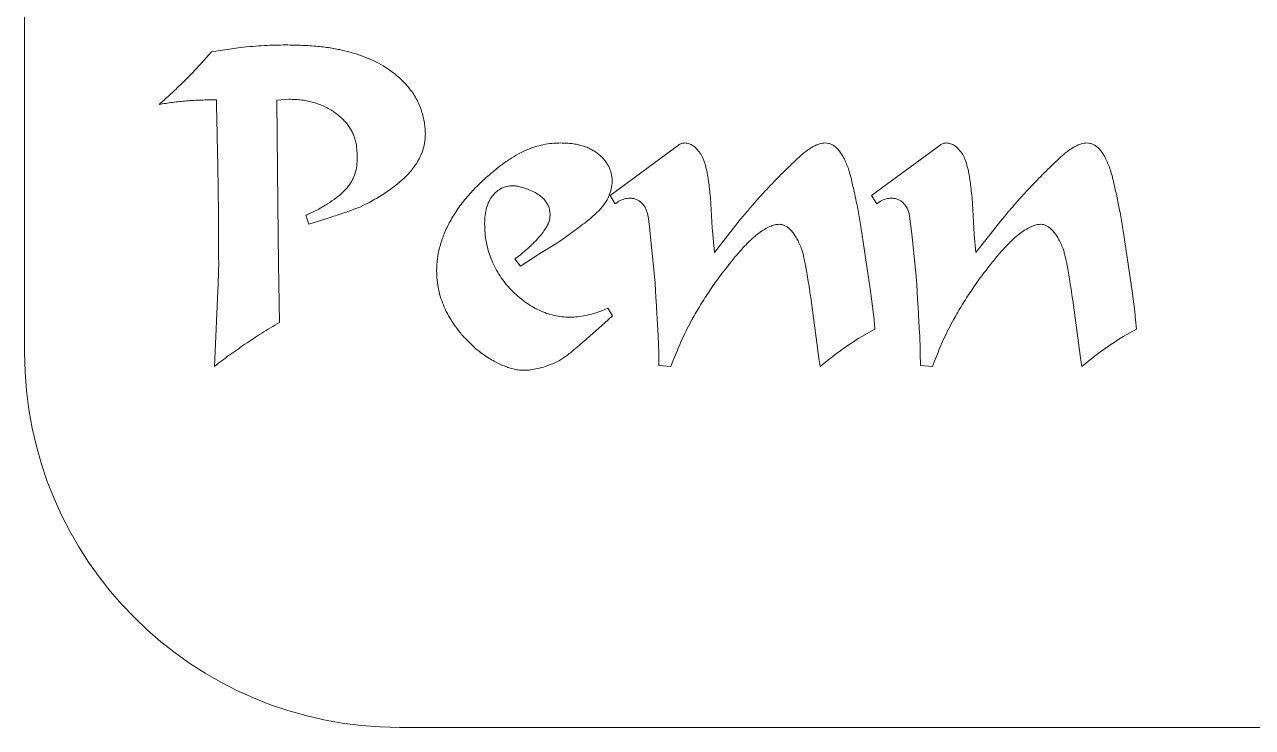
# Model space of a CAD drawing. Header units: millimetres. Extents: x -30 to 30, y -30 to 30.
# Drawn here: x -30 to -3.79, y -30 to -15 of the extents above; entities that cross this region are included whole.
import ezdxf

# ---------------------------------------------------------------- set-up
doc = ezdxf.new("R2010")
doc.units = ezdxf.units.MM

msp = doc.modelspace()

# ---------------------------------------------------------------- linework, layer by layer
at = {"color": 7, "linetype": 'Continuous', "lineweight": 15}
for p, q in [((-30, 22), (-30, -22)), ((-26.231, -15.828), (-26.013, -15.58)), ((-26.013, -15.58), (-25.392, -15.489)), ((-24.358, -16.595), (-24.615, -16.613)), ((-24.615, -16.613), (-24.596, -18.842)), ((-17.504, -18.651), (-16.044, -17.572)), ((-11.922, -18.651), (-10.461, -17.572)), ((-24.596, -18.842), (-24.578, -20.103)), ((-17.396, -18.824), (-17.504, -18.651)), ((-17.313, -18.77), (-17.396, -18.824)), ((-15.367, -18.641), (-15.358, -18.696)), ((-15.358, -18.696), (-15.321, -19.335)), ((-11.813, -18.824), (-11.922, -18.651)), ((-11.73, -18.77), (-11.813, -18.824)), ((-9.785, -18.641), (-9.775, -18.696)), ((-9.775, -18.696), (-9.738, -19.335)), ((-23.994, -19.071), (-23.747, -18.952)), ((-23.93, -19.263), (-23.994, -19.071)), ((-16.665, -19.3), (-16.692, -19.097)), ((-11.083, -19.3), (-11.109, -19.097)), ((-23.592, -19.153), (-23.93, -19.263)), ((-18.19, -19.345), (-18.583, -19.627)), ((-16.647, -19.463), (-16.665, -19.3)), ((-15.321, -19.335), (-15.313, -19.482)), ((-15.276, -19.865), (-14.718, -19.153)), ((-11.064, -19.463), (-11.083, -19.3)), ((-9.738, -19.335), (-9.731, -19.482)), ((-9.694, -19.865), (-9.136, -19.153)), ((-18.628, -19.655), (-19.003, -19.884)), ((-18.583, -19.627), (-18.628, -19.655)), ((-16.546, -20.441), (-16.647, -19.463)), ((-15.313, -19.482), (-15.276, -19.865)), ((-12.098, -19.637), (-11.942, -20.687)), ((-10.964, -20.441), (-11.064, -19.463)), ((-9.731, -19.482), (-9.694, -19.865)), ((-6.515, -19.637), (-6.359, -20.687)), ((-19.533, -20.003), (-19.414, -19.911)), ((-19.003, -19.884), (-19.414, -20.157)), ((-25.866, -20.523), (-25.857, -20.066)), ((-24.578, -20.103), (-24.561, -21.355)), ((-19.414, -20.157), (-19.533, -20.003)), ((-25.948, -22.296), (-25.866, -20.523)), ((-11.942, -20.687), (-11.887, -21.126)), ((-6.359, -20.687), (-6.305, -21.126)), ((-13.037, -22.168), (-13.212, -20.879)), ((-7.455, -22.168), (-7.629, -20.879)), ((-17.679, -21.108), (-17.551, -21.053)), ((-17.45, -21.217), (-17.623, -21.373)), ((-17.551, -21.053), (-17.45, -21.217)), ((-11.887, -21.126), (-11.869, -21.299)), ((-6.305, -21.126), (-6.286, -21.299)), ((-11.869, -21.299), (-11.85, -21.5)), ((-6.286, -21.299), (-6.268, -21.5)), ((-20.4, -21.894), (-20.556, -21.738)), ((-11.85, -21.5), (-12.133, -21.656)), ((-6.268, -21.5), (-6.551, -21.656)), ((-16.162, -22.186), (-16.208, -22.296)), ((-16.126, -22.095), (-16.162, -22.186)), ((-13.02, -22.296), (-13.037, -22.168)), ((-10.579, -22.186), (-10.625, -22.296)), ((-10.543, -22.095), (-10.579, -22.186)), ((-7.437, -22.296), (-7.455, -22.168)), ((-16.208, -22.296), (-16.463, -22.277)), ((-10.625, -22.296), (-10.88, -22.277)), ((-22, -30), (22, -30))]:
    msp.add_line(p, q, dxfattribs=at)
msp.add_arc((-22, -22), 8, 180, 270, dxfattribs=at)
for points, knots in [([(-25.392, -15.489), (-25.304, -15.481), (-25.134, -15.465), (-24.885, -15.447), (-24.65, -15.438), (-24.497, -15.436), (-24.423, -15.435)], [0, 0, 0, 0, 0.272066, 0.52866, 0.771213, 1, 1, 1, 1]), ([(-24.423, -15.435), (-24.305, -15.437), (-24.077, -15.44), (-23.749, -15.462), (-23.449, -15.499), (-23.178, -15.554), (-22.929, -15.621), (-22.702, -15.703), (-22.492, -15.795), (-22.365, -15.872), (-22.303, -15.91)], [0, 0, 0, 0, 0.161547, 0.310795, 0.447597, 0.572528, 0.688324, 0.798096, 0.901549, 1, 1, 1, 1]), ([(-27.127, -16.705), (-27.053, -16.639), (-26.904, -16.506), (-26.681, -16.296), (-26.453, -16.072), (-26.306, -15.91), (-26.231, -15.828)], [0, 0, 0, 0, 0.2363983, 0.4792736, 0.7332058, 1, 1, 1, 1]), ([(-22.303, -15.91), (-22.255, -15.942), (-22.16, -16.005), (-22.029, -16.11), (-21.91, -16.22), (-21.806, -16.337), (-21.714, -16.457), (-21.637, -16.582), (-21.573, -16.709), (-21.526, -16.841), (-21.491, -16.97), (-21.464, -17.095), (-21.449, -17.216), (-21.447, -17.295), (-21.446, -17.334)], [0, 0, 0, 0, 0.100568, 0.196839, 0.289339, 0.379226, 0.466029, 0.549984, 0.632246, 0.712316, 0.78958, 0.863371, 0.933043, 1, 1, 1, 1]), ([(-25.903, -16.605), (-26.012, -16.606), (-26.225, -16.609), (-26.538, -16.627), (-26.838, -16.658), (-27.032, -16.69), (-27.127, -16.705)], [0, 0, 0, 0, 0.265578, 0.519723, 0.765107, 1, 1, 1, 1]), ([(-25.857, -20.066), (-25.858, -19.862), (-25.858, -19.462), (-25.862, -18.874), (-25.87, -18.313), (-25.879, -17.865), (-25.886, -17.532), (-25.89, -17.314), (-25.894, -17.125), (-25.898, -16.965), (-25.901, -16.833), (-25.902, -16.731), (-25.904, -16.658), (-25.904, -16.619), (-25.903, -16.605)], [0, 0, 0, 0, 0.177147, 0.346661, 0.508934, 0.663585, 0.734994, 0.797998, 0.852605, 0.898815, 0.936619, 0.9664, 0.987401, 1, 1, 1, 1]), ([(-22.924, -17.537), (-22.932, -17.504), (-22.946, -17.44), (-22.98, -17.346), (-23.023, -17.257), (-23.077, -17.171), (-23.141, -17.089), (-23.215, -17.011), (-23.299, -16.937), (-23.391, -16.867), (-23.491, -16.802), (-23.598, -16.747), (-23.711, -16.701), (-23.829, -16.662), (-23.953, -16.632), (-24.083, -16.611), (-24.219, -16.597), (-24.311, -16.596), (-24.358, -16.595)], [0, 0, 0, 0, 0.0535052, 0.1064011, 0.1601895, 0.2138977, 0.2696963, 0.3275841, 0.3875684, 0.4500505, 0.5144012, 0.5793316, 0.6447477, 0.7113605, 0.7802273, 0.8508907, 0.9238253, 1, 1, 1, 1]), ([(-22.898, -17.847), (-22.899, -17.797), (-22.902, -17.693), (-22.917, -17.59), (-22.924, -17.537)], [0, 0, 0, 0, 0.483442, 1, 1, 1, 1]), ([(-21.446, -17.334), (-21.449, -17.401), (-21.455, -17.534), (-21.512, -17.728), (-21.599, -17.916), (-21.725, -18.097), (-21.886, -18.273), (-22.086, -18.444), (-22.325, -18.613), (-22.502, -18.716), (-22.595, -18.77)], [0, 0, 0, 0, 0.103034, 0.205967, 0.312505, 0.424301, 0.54638, 0.682215, 0.832409, 1, 1, 1, 1]), ([(-20.045, -18.175), (-19.977, -18.119), (-19.848, -18.012), (-19.651, -17.874), (-19.466, -17.761), (-19.286, -17.672), (-19.109, -17.606), (-18.928, -17.562), (-18.743, -17.532), (-18.618, -17.529), (-18.555, -17.527)], [0, 0, 0, 0, 0.1583587, 0.3022144, 0.4331485, 0.5508769, 0.6628534, 0.7743403, 0.8861387, 1, 1, 1, 1]), ([(-18.555, -17.527), (-18.514, -17.528), (-18.433, -17.53), (-18.315, -17.54), (-18.204, -17.558), (-18.099, -17.585), (-18.002, -17.618), (-17.911, -17.659), (-17.828, -17.708), (-17.751, -17.763), (-17.683, -17.824), (-17.623, -17.889), (-17.572, -17.957), (-17.531, -18.029), (-17.499, -18.104), (-17.477, -18.183), (-17.461, -18.265), (-17.46, -18.321), (-17.459, -18.349)], [0, 0, 0, 0, 0.0811646, 0.1582825, 0.2317756, 0.3021046, 0.3686966, 0.4331921, 0.4962453, 0.5580457, 0.6179615, 0.6753763, 0.7302642, 0.7840002, 0.8373747, 0.890364, 0.9447065, 1, 1, 1, 1]), ([(-16.044, -17.572), (-16.022, -17.559), (-15.98, -17.533), (-15.93, -17.529), (-15.907, -17.527)], [0, 0, 0, 0, 0.516441, 1, 1, 1, 1]), ([(-15.907, -17.527), (-15.876, -17.531), (-15.813, -17.538), (-15.721, -17.588), (-15.635, -17.668), (-15.586, -17.736), (-15.559, -17.773)], [0, 0, 0, 0, 0.206378, 0.430935, 0.693303, 1, 1, 1, 1]), ([(-14.718, -19.153), (-14.663, -19.088), (-14.555, -18.96), (-14.394, -18.775), (-14.238, -18.602), (-14.036, -18.384), (-13.781, -18.123), (-13.545, -17.899), (-13.387, -17.755), (-13.309, -17.696), (-13.236, -17.644), (-13.166, -17.601), (-13.097, -17.57), (-13.033, -17.545), (-12.97, -17.531), (-12.93, -17.529), (-12.91, -17.527)], [0, 0, 0, 0, 0.104033, 0.203424, 0.29779, 0.38755, 0.563546, 0.740725, 0.783573, 0.822864, 0.85939, 0.892526, 0.922694, 0.950634, 0.976353, 1, 1, 1, 1]), ([(-12.91, -17.527), (-12.887, -17.529), (-12.84, -17.532), (-12.772, -17.558), (-12.707, -17.597), (-12.645, -17.653), (-12.588, -17.725), (-12.533, -17.813), (-12.48, -17.915), (-12.45, -17.99), (-12.435, -18.029)], [0, 0, 0, 0, 0.096066, 0.191777, 0.292782, 0.406306, 0.529228, 0.670126, 0.826405, 1, 1, 1, 1]), ([(-10.461, -17.572), (-10.44, -17.559), (-10.397, -17.533), (-10.348, -17.529), (-10.324, -17.527)], [0, 0, 0, 0, 0.516441, 1, 1, 1, 1]), ([(-10.324, -17.527), (-10.293, -17.531), (-10.23, -17.538), (-10.138, -17.588), (-10.052, -17.668), (-10.003, -17.736), (-9.976, -17.773)], [0, 0, 0, 0, 0.2063781, 0.4309355, 0.6933029, 1, 1, 1, 1]), ([(-9.136, -19.153), (-9.08, -19.088), (-8.972, -18.96), (-8.811, -18.775), (-8.655, -18.602), (-8.454, -18.384), (-8.198, -18.123), (-7.962, -17.899), (-7.804, -17.755), (-7.726, -17.696), (-7.653, -17.644), (-7.583, -17.601), (-7.515, -17.57), (-7.45, -17.545), (-7.388, -17.531), (-7.347, -17.529), (-7.328, -17.527)], [0, 0, 0, 0, 0.104033, 0.203424, 0.29779, 0.38755, 0.563546, 0.740725, 0.783573, 0.822864, 0.85939, 0.892526, 0.922694, 0.950634, 0.976353, 1, 1, 1, 1]), ([(-7.328, -17.527), (-7.304, -17.529), (-7.257, -17.532), (-7.189, -17.558), (-7.124, -17.597), (-7.063, -17.653), (-7.005, -17.725), (-6.951, -17.813), (-6.897, -17.915), (-6.868, -17.99), (-6.852, -18.029)], [0, 0, 0, 0, 0.0960663, 0.1917774, 0.2927818, 0.4063062, 0.5292282, 0.6701265, 0.8264048, 1, 1, 1, 1]), ([(-15.559, -17.773), (-15.549, -17.793), (-15.526, -17.835), (-15.497, -17.904), (-15.473, -17.985), (-15.448, -18.076), (-15.426, -18.184), (-15.406, -18.315), (-15.384, -18.47), (-15.373, -18.581), (-15.367, -18.641)], [0, 0, 0, 0, 0.074636, 0.159385, 0.252334, 0.354792, 0.475579, 0.623685, 0.798086, 1, 1, 1, 1]), ([(-9.976, -17.773), (-9.966, -17.793), (-9.944, -17.835), (-9.915, -17.904), (-9.891, -17.985), (-9.866, -18.076), (-9.843, -18.184), (-9.823, -18.315), (-9.801, -18.47), (-9.79, -18.581), (-9.785, -18.641)], [0, 0, 0, 0, 0.074636, 0.159385, 0.252334, 0.354792, 0.475579, 0.623685, 0.798086, 1, 1, 1, 1]), ([(-23.747, -18.952), (-23.674, -18.91), (-23.538, -18.832), (-23.355, -18.706), (-23.206, -18.582), (-23.088, -18.456), (-23.003, -18.32), (-22.941, -18.175), (-22.904, -18.015), (-22.9, -17.904), (-22.898, -17.847)], [0, 0, 0, 0, 0.169926, 0.31928, 0.45085, 0.563721, 0.668847, 0.774836, 0.884153, 1, 1, 1, 1]), ([(-12.435, -18.029), (-12.427, -18.05), (-12.41, -18.094), (-12.389, -18.168), (-12.364, -18.254), (-12.35, -18.316), (-12.343, -18.349)], [0, 0, 0, 0, 0.194673, 0.42699, 0.694726, 1, 1, 1, 1]), ([(-6.852, -18.029), (-6.844, -18.05), (-6.827, -18.094), (-6.806, -18.168), (-6.781, -18.254), (-6.768, -18.316), (-6.761, -18.349)], [0, 0, 0, 0, 0.194673, 0.42699, 0.694726, 1, 1, 1, 1]), ([(-21.205, -20.258), (-21.201, -20.169), (-21.194, -19.991), (-21.137, -19.724), (-21.046, -19.457), (-20.919, -19.192), (-20.756, -18.928), (-20.554, -18.67), (-20.317, -18.415), (-20.137, -18.257), (-20.045, -18.175)], [0, 0, 0, 0, 0.107694, 0.217885, 0.331356, 0.45029, 0.575954, 0.708432, 0.849434, 1, 1, 1, 1]), ([(-19.578, -18.441), (-19.621, -18.443), (-19.704, -18.447), (-19.822, -18.49), (-19.927, -18.561), (-20.018, -18.655), (-20.092, -18.773), (-20.144, -18.913), (-20.176, -19.072), (-20.179, -19.185), (-20.181, -19.244)], [0, 0, 0, 0, 0.113397, 0.2219049, 0.3304129, 0.4467302, 0.5702696, 0.6996645, 0.8422882, 1, 1, 1, 1]), ([(-19.405, -18.468), (-19.436, -18.46), (-19.493, -18.445), (-19.552, -18.442), (-19.578, -18.441)], [0, 0, 0, 0, 0.547269, 1, 1, 1, 1]), ([(-18.784, -19.062), (-18.785, -19.028), (-18.788, -18.961), (-18.819, -18.865), (-18.869, -18.779), (-18.938, -18.698), (-19.029, -18.63), (-19.135, -18.565), (-19.264, -18.512), (-19.356, -18.483), (-19.405, -18.468)], [0, 0, 0, 0, 0.1100877, 0.2145629, 0.3210561, 0.4320972, 0.5537334, 0.6865707, 0.8352034, 1, 1, 1, 1]), ([(-17.459, -18.349), (-17.463, -18.401), (-17.47, -18.508), (-17.525, -18.666), (-17.613, -18.822), (-17.718, -18.947), (-17.823, -19.052), (-17.927, -19.141), (-18.051, -19.241), (-18.142, -19.308), (-18.19, -19.345)], [0, 0, 0, 0, 0.121296, 0.249349, 0.386358, 0.5394, 0.628287, 0.73491, 0.858013, 1, 1, 1, 1]), ([(-12.343, -18.349), (-12.322, -18.44), (-12.276, -18.632), (-12.215, -18.937), (-12.154, -19.276), (-12.117, -19.513), (-12.098, -19.637)], [0, 0, 0, 0, 0.213239, 0.450889, 0.713105, 1, 1, 1, 1]), ([(-6.761, -18.349), (-6.739, -18.44), (-6.693, -18.632), (-6.632, -18.937), (-6.571, -19.276), (-6.534, -19.513), (-6.515, -19.637)], [0, 0, 0, 0, 0.213239, 0.450889, 0.713105, 1, 1, 1, 1]), ([(-22.595, -18.77), (-22.657, -18.803), (-22.783, -18.87), (-22.955, -18.938), (-23.111, -18.992), (-23.251, -19.041), (-23.414, -19.095), (-23.53, -19.133), (-23.592, -19.153)], [0, 0, 0, 0, 0.194544, 0.401304, 0.517767, 0.657675, 0.817895, 1, 1, 1, 1]), ([(-17.084, -18.705), (-17.122, -18.708), (-17.203, -18.714), (-17.275, -18.751), (-17.313, -18.77)], [0, 0, 0, 0, 0.473472, 1, 1, 1, 1]), ([(-16.692, -19.097), (-16.697, -19.068), (-16.707, -19.013), (-16.737, -18.935), (-16.775, -18.867), (-16.823, -18.81), (-16.878, -18.763), (-16.941, -18.729), (-17.011, -18.708), (-17.059, -18.706), (-17.084, -18.705)], [0, 0, 0, 0, 0.144344, 0.279009, 0.406372, 0.528116, 0.646802, 0.760458, 0.877947, 1, 1, 1, 1]), ([(-11.502, -18.705), (-11.54, -18.708), (-11.62, -18.714), (-11.692, -18.751), (-11.73, -18.77)], [0, 0, 0, 0, 0.473472, 1, 1, 1, 1]), ([(-11.109, -19.097), (-11.114, -19.068), (-11.124, -19.013), (-11.154, -18.935), (-11.192, -18.867), (-11.241, -18.81), (-11.296, -18.763), (-11.358, -18.729), (-11.428, -18.708), (-11.477, -18.706), (-11.502, -18.705)], [0, 0, 0, 0, 0.144344, 0.279009, 0.406372, 0.528116, 0.646802, 0.760458, 0.877947, 1, 1, 1, 1]), ([(-18.893, -19.372), (-18.877, -19.347), (-18.845, -19.297), (-18.811, -19.219), (-18.787, -19.141), (-18.785, -19.088), (-18.784, -19.062)], [0, 0, 0, 0, 0.273219, 0.528092, 0.765933, 1, 1, 1, 1]), ([(-20.181, -19.244), (-20.179, -19.313), (-20.176, -19.449), (-20.145, -19.649), (-20.1, -19.842), (-20.033, -20.025), (-19.952, -20.201), (-19.852, -20.364), (-19.744, -20.52), (-19.658, -20.613), (-19.615, -20.66)], [0, 0, 0, 0, 0.1320739, 0.2611346, 0.3872943, 0.5122318, 0.6355761, 0.7577081, 0.8783463, 1, 1, 1, 1]), ([(-19.414, -19.911), (-19.38, -19.882), (-19.315, -19.827), (-19.225, -19.746), (-19.148, -19.674), (-19.065, -19.589), (-18.979, -19.491), (-18.921, -19.41), (-18.893, -19.372)], [0, 0, 0, 0, 0.180709, 0.341253, 0.481727, 0.602275, 0.81406, 1, 1, 1, 1]), ([(-13.896, -19.263), (-13.927, -19.265), (-13.995, -19.271), (-14.1, -19.311), (-14.214, -19.372), (-14.315, -19.44), (-14.401, -19.508), (-14.471, -19.569), (-14.545, -19.639), (-14.621, -19.72), (-14.704, -19.806), (-14.788, -19.903), (-14.877, -20.008), (-14.935, -20.083), (-14.966, -20.122)], [0, 0, 0, 0, 0.0663769, 0.1440067, 0.2365636, 0.3429899, 0.4039485, 0.4699513, 0.5424674, 0.6209528, 0.7061187, 0.7974248, 0.8955663, 1, 1, 1, 1]), ([(-13.44, -19.728), (-13.457, -19.691), (-13.488, -19.621), (-13.542, -19.527), (-13.595, -19.446), (-13.651, -19.38), (-13.709, -19.327), (-13.77, -19.291), (-13.832, -19.266), (-13.875, -19.264), (-13.896, -19.263)], [0, 0, 0, 0, 0.176423, 0.333196, 0.474591, 0.598746, 0.711857, 0.812815, 0.907159, 1, 1, 1, 1]), ([(-8.314, -19.263), (-8.345, -19.265), (-8.412, -19.271), (-8.517, -19.311), (-8.631, -19.372), (-8.732, -19.44), (-8.818, -19.508), (-8.889, -19.569), (-8.963, -19.639), (-9.039, -19.72), (-9.121, -19.806), (-9.205, -19.903), (-9.294, -20.008), (-9.353, -20.083), (-9.383, -20.122)], [0, 0, 0, 0, 0.066377, 0.144007, 0.236564, 0.34299, 0.403949, 0.469951, 0.542467, 0.620953, 0.706119, 0.797425, 0.895566, 1, 1, 1, 1]), ([(-7.858, -19.728), (-7.874, -19.691), (-7.906, -19.621), (-7.959, -19.527), (-8.012, -19.446), (-8.069, -19.38), (-8.126, -19.327), (-8.187, -19.291), (-8.249, -19.266), (-8.292, -19.264), (-8.314, -19.263)], [0, 0, 0, 0, 0.176423, 0.333196, 0.474591, 0.598746, 0.711857, 0.812815, 0.907159, 1, 1, 1, 1]), ([(-13.212, -20.879), (-13.223, -20.8), (-13.246, -20.651), (-13.279, -20.443), (-13.308, -20.263), (-13.338, -20.111), (-13.364, -19.983), (-13.389, -19.878), (-13.413, -19.795), (-13.432, -19.748), (-13.44, -19.728)], [0, 0, 0, 0, 0.203504, 0.383334, 0.538394, 0.668915, 0.779153, 0.870496, 0.94447, 1, 1, 1, 1]), ([(-7.629, -20.879), (-7.641, -20.8), (-7.663, -20.651), (-7.696, -20.443), (-7.726, -20.263), (-7.756, -20.111), (-7.782, -19.983), (-7.806, -19.878), (-7.83, -19.795), (-7.849, -19.748), (-7.858, -19.728)], [0, 0, 0, 0, 0.203504, 0.383334, 0.538394, 0.668915, 0.779153, 0.870496, 0.94447, 1, 1, 1, 1]), ([(-14.966, -20.122), (-15.038, -20.213), (-15.183, -20.397), (-15.382, -20.687), (-15.576, -20.982), (-15.692, -21.187), (-15.751, -21.29)], [0, 0, 0, 0, 0.2487478, 0.4979972, 0.7482557, 1, 1, 1, 1]), ([(-9.383, -20.122), (-9.455, -20.213), (-9.6, -20.397), (-9.799, -20.687), (-9.993, -20.982), (-10.11, -21.187), (-10.168, -21.29)], [0, 0, 0, 0, 0.2487478, 0.4979972, 0.7482557, 1, 1, 1, 1]), ([(-20.556, -21.738), (-20.608, -21.682), (-20.709, -21.572), (-20.841, -21.396), (-20.954, -21.217), (-21.044, -21.033), (-21.117, -20.845), (-21.167, -20.653), (-21.199, -20.457), (-21.203, -20.324), (-21.205, -20.258)], [0, 0, 0, 0, 0.137782, 0.270447, 0.397213, 0.520935, 0.641312, 0.76082, 0.879444, 1, 1, 1, 1]), ([(-16.481, -21.556), (-16.486, -21.47), (-16.495, -21.309), (-16.508, -21.086), (-16.52, -20.896), (-16.53, -20.74), (-16.536, -20.618), (-16.542, -20.529), (-16.544, -20.474), (-16.546, -20.449), (-16.546, -20.441)], [0, 0, 0, 0, 0.231293, 0.431778, 0.602641, 0.742626, 0.851736, 0.931221, 0.981015, 1, 1, 1, 1]), ([(-10.899, -21.556), (-10.904, -21.47), (-10.913, -21.309), (-10.926, -21.086), (-10.938, -20.896), (-10.947, -20.74), (-10.953, -20.618), (-10.959, -20.529), (-10.961, -20.474), (-10.963, -20.449), (-10.964, -20.441)], [0, 0, 0, 0, 0.231293, 0.431778, 0.602641, 0.742626, 0.851736, 0.931221, 0.981015, 1, 1, 1, 1]), ([(-19.615, -20.66), (-19.567, -20.706), (-19.474, -20.798), (-19.324, -20.916), (-19.172, -21.018), (-19.016, -21.1), (-18.859, -21.166), (-18.696, -21.21), (-18.531, -21.24), (-18.42, -21.243), (-18.363, -21.245)], [0, 0, 0, 0, 0.140898, 0.275355, 0.403654, 0.526897, 0.646679, 0.764558, 0.881615, 1, 1, 1, 1]), ([(-18.363, -21.245), (-18.308, -21.243), (-18.195, -21.239), (-18.025, -21.213), (-17.852, -21.169), (-17.737, -21.128), (-17.679, -21.108)], [0, 0, 0, 0, 0.2376111, 0.4812629, 0.7356286, 1, 1, 1, 1]), ([(-24.561, -21.355), (-24.687, -21.431), (-24.936, -21.582), (-25.292, -21.819), (-25.63, -22.052), (-25.844, -22.216), (-25.948, -22.296)], [0, 0, 0, 0, 0.264548, 0.519312, 0.764296, 1, 1, 1, 1]), ([(-17.623, -21.373), (-17.669, -21.414), (-17.757, -21.491), (-17.881, -21.602), (-17.995, -21.7), (-18.095, -21.787), (-18.182, -21.862), (-18.257, -21.926), (-18.318, -21.979), (-18.411, -22.052), (-18.535, -22.144), (-18.654, -22.203), (-18.711, -22.231)], [0, 0, 0, 0, 0.132043, 0.252635, 0.359806, 0.455528, 0.538457, 0.608597, 0.667287, 0.713327, 0.863452, 1, 1, 1, 1]), ([(-15.751, -21.29), (-15.786, -21.355), (-15.859, -21.488), (-15.957, -21.691), (-16.046, -21.894), (-16.1, -22.029), (-16.126, -22.095)], [0, 0, 0, 0, 0.251465, 0.509486, 0.761161, 1, 1, 1, 1]), ([(-10.168, -21.29), (-10.204, -21.355), (-10.276, -21.488), (-10.375, -21.691), (-10.464, -21.894), (-10.517, -22.029), (-10.543, -22.095)], [0, 0, 0, 0, 0.2514645, 0.509486, 0.7611615, 1, 1, 1, 1]), ([(-16.463, -22.277), (-16.463, -22.211), (-16.464, -22.082), (-16.466, -21.895), (-16.473, -21.721), (-16.479, -21.609), (-16.481, -21.556)], [0, 0, 0, 0, 0.2764314, 0.5345764, 0.776393, 1, 1, 1, 1]), ([(-12.133, -21.656), (-12.287, -21.755), (-12.593, -21.954), (-12.878, -22.182), (-13.02, -22.296)], [0, 0, 0, 0, 0.500554, 1, 1, 1, 1]), ([(-10.88, -22.277), (-10.881, -22.211), (-10.882, -22.082), (-10.883, -21.895), (-10.89, -21.721), (-10.896, -21.609), (-10.899, -21.556)], [0, 0, 0, 0, 0.276431, 0.534576, 0.776393, 1, 1, 1, 1]), ([(-6.551, -21.656), (-6.704, -21.755), (-7.01, -21.954), (-7.295, -22.182), (-7.437, -22.296)], [0, 0, 0, 0, 0.500554, 1, 1, 1, 1]), ([(-20.246, -22.012), (-20.264, -21.999), (-20.296, -21.976), (-20.34, -21.944), (-20.375, -21.919), (-20.393, -21.901), (-20.4, -21.894)], [0, 0, 0, 0, 0.341231, 0.618488, 0.841374, 1, 1, 1, 1]), ([(-19.332, -22.378), (-19.367, -22.377), (-19.438, -22.375), (-19.546, -22.357), (-19.656, -22.327), (-19.769, -22.287), (-19.885, -22.236), (-20.003, -22.171), (-20.125, -22.098), (-20.204, -22.041), (-20.246, -22.012)], [0, 0, 0, 0, 0.104561, 0.213003, 0.326507, 0.445659, 0.572895, 0.706561, 0.848931, 1, 1, 1, 1]), ([(-18.711, -22.231), (-18.769, -22.254), (-18.88, -22.297), (-19.043, -22.341), (-19.191, -22.372), (-19.287, -22.376), (-19.332, -22.378)], [0, 0, 0, 0, 0.2919069, 0.5527364, 0.7894405, 1, 1, 1, 1])]:
    msp.add_open_spline(points, degree=3, knots=knots, dxfattribs=at)

doc.saveas('drawing.dxf')
